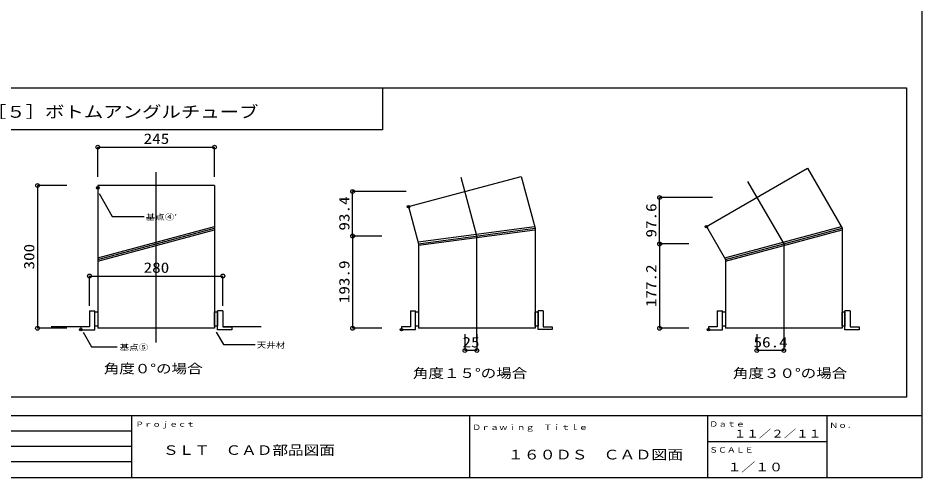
# Model space of a CAD drawing. Units: millimetres at full size. Extents: x -2038 to 2038, y -1415 to 1415.
# Drawn here: x 139 to 2038, y -1415 to -449 of the extents above; entities that cross this region are included whole.
import ezdxf
from ezdxf.enums import TextEntityAlignment as Align

# ---------------------------------------------------------------- set-up
doc = ezdxf.new("R2010")
doc.units = ezdxf.units.MM
doc.header["$LTSCALE"] = 11
doc.header["$PDMODE"] = 32
doc.header["$PDSIZE"] = 5.5
doc.layers.add('0-3___', color=6, linetype='Continuous')
doc.layers.add('F-F', color=6, linetype='Continuous')
doc.styles.add('ＭＳ ゴシック', font='')
doc.styles.get('ＭＳ ゴシック').set_extended_font_data('MS Gothic')

msp = doc.modelspace()

# ---------------------------------------------------------------- linework, layer by layer
at = {"layer": '0-3___'}
for p, q in [((307.06, -782.49), (307.06, -719.6)), ((307.06, -719.78), (552.06, -719.78)), ((552.06, -782.49), (552.06, -719.6)), ((429.56, -1130.53), (429.56, -772.42)), ((241.77, -800.53), (180.09, -800.53)), ((180.27, -800.53), (180.27, -1100.53)), ((954.7, -813.23), (841.87, -813.23)), ((842.05, -906.63), (842.05, -813.23)), ((1597.61, -825.73), (1486.41, -825.73)), ((1486.59, -923.33), (1486.59, -825.73)), ((903.49, -906.63), (841.87, -906.63)), ((903.49, -906.63), (841.87, -906.63)), ((842.05, -906.63), (842.05, -1100.53)), ((1548.03, -923.33), (1486.41, -923.33)), ((1548.03, -923.33), (1486.41, -923.33)), ((1486.59, -923.33), (1486.59, -1100.53)), ((289.56, -1053.37), (289.56, -990.48)), ((289.56, -990.66), (569.56, -990.66)), ((569.56, -1053.37), (569.56, -990.48)), ((289.56, -1063.93), (289.56, -1097.74)), ((289.56, -1063.93), (300.69, -1063.93)), ((300.69, -1103.43), (300.69, -1063.93)), ((558.43, -1103.43), (558.43, -1063.93)), ((569.56, -1063.93), (558.43, -1063.93)), ((569.56, -1063.93), (569.56, -1097.74)), ((963.22, -1063.83), (963.22, -1097.64)), ((963.22, -1063.83), (974.34, -1063.83)), ((974.34, -1103.33), (974.34, -1063.83)), ((1231.32, -1103.33), (1231.32, -1063.83)), ((1242.45, -1063.83), (1231.32, -1063.83)), ((1242.45, -1063.83), (1242.45, -1097.64)), ((1607.74, -1063.93), (1607.74, -1097.74)), ((1607.74, -1063.93), (1618.87, -1063.93)), ((1618.87, -1103.43), (1618.87, -1063.93)), ((1875.85, -1103.43), (1875.85, -1063.93)), ((1886.98, -1063.93), (1875.85, -1063.93)), ((1886.98, -1063.93), (1886.98, -1097.74)), ((241.77, -1100.53), (180.09, -1100.53)), ((270.97, -1097.74), (270.97, -1103.43)), ((289.56, -1097.74), (270.97, -1097.74)), ((569.56, -1097.74), (588.15, -1097.74)), ((588.15, -1097.74), (588.15, -1103.43)), ((903.56, -1100.53), (841.87, -1100.53)), ((944.62, -1097.64), (944.62, -1103.33)), ((963.22, -1097.64), (944.62, -1097.64)), ((1242.45, -1097.64), (1261.04, -1097.64)), ((1261.04, -1097.64), (1261.04, -1103.33)), ((1548.1, -1100.53), (1486.41, -1100.53)), ((1589.15, -1097.74), (1589.15, -1103.43)), ((1607.74, -1097.74), (1589.15, -1097.74)), ((1886.98, -1097.74), (1905.57, -1097.74)), ((1905.57, -1097.74), (1905.57, -1103.43)), ((270.97, -1103.43), (300.69, -1103.43)), ((588.15, -1103.43), (558.43, -1103.43)), ((944.62, -1103.33), (974.34, -1103.33)), ((1077.82, -1112.96), (1077.82, -1147.54)), ((1102.82, -1112.96), (1102.82, -1147.54)), ((1261.04, -1103.33), (1231.32, -1103.33)), ((1589.15, -1103.43), (1618.87, -1103.43)), ((1690.96, -1112.96), (1690.96, -1147.45)), ((1747.36, -1112.96), (1747.36, -1147.45)), ((1905.57, -1103.43), (1875.85, -1103.43)), ((1102.82, -1147.36), (1077.82, -1147.36)), ((1747.36, -1147.27), (1690.96, -1147.27)), ((-1031.36, -1315.86), (377.5, -1315.86)), ((-1030.12, -1348.26), (377.5, -1348.26)), ((-1031.36, -1380.67), (377.5, -1380.67))]:
    msp.add_line(p, q, dxfattribs=at)
at = {"layer": '0-3___', "color": 3}
for p, q in [((289.56, -1097.74), (208.86, -1097.74)), ((650.26, -1097.74), (569.56, -1097.74)), ((377.5, -1283.45), (377.5, -1413.07)), ((1087.5, -1283.45), (1087.5, -1413.07)), ((1837.5, -1283.45), (1837.5, -1413.07))]:
    msp.add_line(p, q, dxfattribs=at)
at = {"layer": '0-3___', "color": 5}
msp.add_line((-1967.5, -1283.45), (2037.5, -1283.45), dxfattribs=at)
at = {"layer": '0-3___', "color": 134}
for p, q in [((1587.5, -1283.45), (1587.5, -1413.07)), ((1587.5, -1338.26), (1837.5, -1338.26))]:
    msp.add_line(p, q, dxfattribs=at)
at = {"layer": '0-3___', "color": 3}
msp.add_lwpolyline([(-2037.5, 1415), (2037.5, 1415), (2037.5, -1415), (-2037.5, -1415)], close=True, dxfattribs=at)
at = {"layer": '0-3___'}
for points in [[(52.86, -595.53), (2004.86, -595.53), (2004.86, -1245.53), (52.86, -1245.53)], [(52.86, -595.53), (904.86, -595.53), (904.86, -683.53), (52.86, -683.53)], [(300.69, -1066.09), (307.06, -1066.09), (307.06, -1096.2), (300.69, -1096.2)], [(552.06, -1066.09), (558.43, -1066.09), (558.43, -1096.2), (552.06, -1096.2)], [(974.34, -1065.99), (980.33, -1065.99), (980.33, -1096.11), (974.34, -1096.11)], [(1225.33, -1065.99), (1231.32, -1065.99), (1231.32, -1096.11), (1225.33, -1096.11)], [(1618.87, -1066.09), (1624.86, -1066.09), (1624.86, -1096.2), (1618.87, -1096.2)], [(1869.86, -1066.09), (1875.85, -1066.09), (1875.85, -1096.2), (1869.86, -1096.2)]]:
    msp.add_lwpolyline(points, close=True, dxfattribs=at)
for points in [[(1102.82, -1129.53), (1102.82, -906.58), (1069.85, -783.53)], [(1671.35, -791.71), (1747.36, -923.29), (1747.36, -1131.21)], [(309.63, -817.53), (337.34, -865.53), (404.32, -865.53)], [(275.82, -1108.53), (293.72, -1139.53), (347.86, -1139.53)], [(555.59, -1108.53), (570.6, -1134.53), (637.58, -1134.53)]]:
    msp.add_lwpolyline(points, dxfattribs=at)
at = {"layer": '0-3___', "color": 3}
msp.add_lwpolyline([(-2037.5, -1283.45), (2037.5, -1283.45), (2037.5, -1413.07)], dxfattribs=at)
at = {"layer": '0-3___'}
for centre in [(307.06, -719.78), (552.06, -719.78), (180.27, -800.53), (842.05, -813.23), (1486.59, -825.73), (842.05, -906.63), (842.05, -906.63), (1486.59, -923.33), (1486.59, -923.33), (289.56, -990.66), (569.56, -990.66), (180.27, -1100.53), (842.05, -1100.53), (1486.59, -1100.53), (1077.82, -1147.36), (1102.82, -1147.36), (1690.96, -1147.27), (1747.36, -1147.27)]:
    msp.add_circle(centre, 4, dxfattribs=at)
for p in [(307.06, -805.53), (959.47, -844.91), (1584.88, -886.92), (271.35, -1103.43), (944.62, -1103.33), (1589.15, -1103.43)]:
    msp.add_point(p, dxfattribs=at)
at = {"layer": 'F-F'}
for p, q in [((552.06, -800.53), (552.06, -1100.53)), ((959.47, -844.91), (980.32, -922.71)), ((307.06, -952.62), (552.06, -886.94)), ((307.06, -956.13), (552.06, -890.45)), ((1223.98, -887.21), (979.43, -919.4)), ((980.32, -922.71), (1225.32, -890.45)), ((1225.32, -890.45), (1225.32, -1100.53)), ((1584.88, -886.92), (1624.86, -956.13)), ((1868.1, -887.41), (1623.1, -953.09)), ((1624.86, -956.13), (1869.86, -890.45)), ((1869.86, -890.45), (1869.86, -1100.53)), ((307.06, -959.62), (552.18, -893.91)), ((980.32, -926.11), (1224.86, -893.91)), ((1624.86, -959.62), (1869.86, -893.94)), ((980.32, -922.71), (980.32, -1100.53)), ((1624.86, -956.13), (1624.86, -1100.53)), ((307.44, -1100.53), (307.06, -1100.53)), ((552.06, -1100.53), (307.06, -1100.53)), ((980.7, -1100.53), (980.32, -1100.53)), ((1225.32, -1100.53), (980.32, -1100.53)), ((1625.24, -1100.53), (1624.86, -1100.53)), ((1869.86, -1100.53), (1624.86, -1100.53))]:
    msp.add_line(p, q, dxfattribs=at)
for points in [[(1584.88, -886.92), (1797.03, -764.38), (1869.86, -890.45)], [(959.47, -844.91), (1196.12, -781.5), (1225.32, -890.45)], [(552.06, -800.53), (307.06, -800.53), (307.06, -1100.53)]]:
    msp.add_lwpolyline(points, dxfattribs=at)

# ---------------------------------------------------------------- texts
at = {"layer": '0-3___', "style": 'ＭＳ ゴシック', "width": 1.2}
for s, height, p in [('［５］ボトムアングルチューブ', 24.89, (73.86, -665.53)), ('245', 21.99, (403.09, -719.69)), ('基点④’', 11.94, (407.32, -876.3)), ('280', 21.99, (403.09, -990.57)), ('25', 21.99, (1072.67, -1147.36)), ('56.4', 21.99, (1683.87, -1147.27)), ('基点⑤', 11.94, (352.7, -1150.3)), ('天井材', 11.94, (640.58, -1145.3)), ('角度０°の場合', 19.9, (319.51, -1201.17)), ('角度１５°の場合', 19.9, (968.64, -1210.81)), ('角度３０°の場合', 19.9, (1640.6, -1210.81))]:
    msp.add_text(s, height=height, dxfattribs=at).set_placement(p, align=Align.BOTTOM_LEFT)
for s, p in [('93.4', (841.96, -895.22)), ('97.6', (1486.5, -909.82)), ('300', (180.18, -977)), ('193.9', (841.96, -1047.7)), ('177.2', (1486.5, -1056.05))]:
    msp.add_text(s, height=21.99, rotation=90, dxfattribs=at).set_placement(p, align=Align.BOTTOM_LEFT)
at = {"layer": '0-3___', "color": 134, "style": 'ＭＳ ゴシック', "width": 1.2}
for s, height, p in [('Ｐｒｏｊｅｃｔ', 10.61, (385.99, -1310.77)), ('Ｄｒａｗｉｎｇ\u3000Ｔｉｔｌｅ', 11.11, (1093.22, -1317.62)), ('Ｄａｔｅ', 11.11, (1590.97, -1310.77)), ('Ｎｏ．', 11.11, (1843, -1313.29)), ('１１／２／１１', 16, (1642.52, -1334.87)), ('ＳＬＴ\u3000ＣＡＤ部品図面', 20.04, (443.92, -1372.51)), ('１６０ＤＳ\u3000ＣＡＤ図面', 20.46, (1167.88, -1382.33)), ('ＳＣＡＬＥ', 11.11, (1590.68, -1365.12)), ('１／１０', 17.78, (1629.29, -1406.54))]:
    msp.add_text(s, height=height, dxfattribs=at).set_placement(p, align=Align.BOTTOM_LEFT)

doc.saveas('drawing.dxf')
